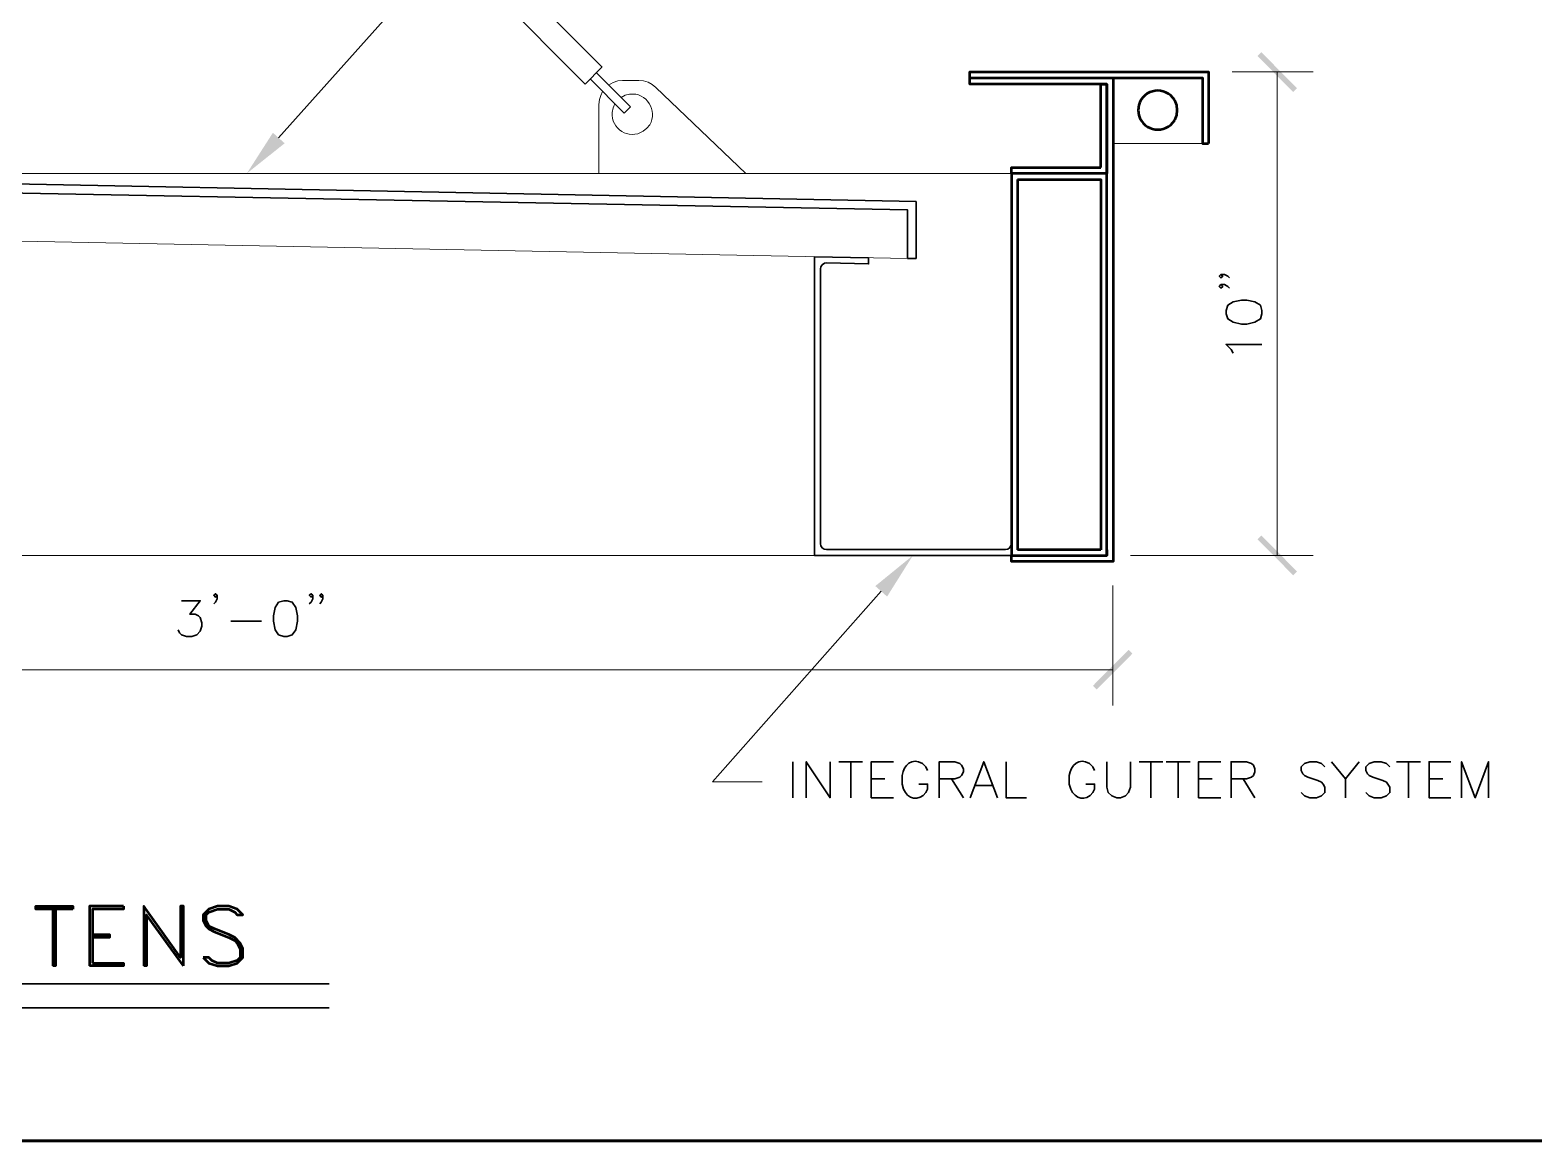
# Model space of a CAD drawing. Header units: inches. Extents: x 5 to 516, y -193 to 129.
# Drawn here: x 339.44 to 344.69, y -24.43 to -20.56 of the extents above; entities that cross this region are included whole.
import ezdxf

# ---------------------------------------------------------------- set-up
doc = ezdxf.new("R2010")
doc.units = ezdxf.units.IN
doc.header["$MEASUREMENT"] = 0
doc.layers.add('PDF5_Geometry', color=7, linetype='Continuous')
doc.layers.add('PDF5_Solid Fills', color=7, linetype='Continuous')

msp = doc.modelspace()

# ---------------------------------------------------------------- hatches: boundary and pattern name
at = {"layer": 'PDF5_Solid Fills', "transparency": 33554559}
for points in [[(343.8476962, -20.77123), (343.8610296, -20.7578967), (343.7365846, -20.6323417), (343.7232518, -20.6456745)], [(343.7365851, -22.3190094), (343.7232518, -22.3323427), (343.8476945, -22.4578977), (343.8610296, -22.4445649)], [(343.1488075, -22.8434529), (343.1621408, -22.8567862), (343.2865847, -22.7312301), (343.2732519, -22.7178973)]]:
    msp.add_hatch(color=256, dxfattribs=at).paths.add_polyline_path(points)

# ---------------------------------------------------------------- linework, layer by layer
at = {"layer": 'PDF5_Geometry', "lineweight": 15}
for points in [[(341.3754738, -20.7434522), (339.8299182, -19.1912299)], [(341.4354736, -20.6845646), (339.9476958, -19.1912312)], [(340.3054732, -20.9312303), (341.7032511, -19.3690079), (341.8754733, -19.3690079)], [(341.4343614, -20.6845646), (341.3754726, -20.7434535)], [(341.5121383, -20.8445626), (341.3932494, -20.7256737)], [(341.4154722, -20.7045638), (341.5343611, -20.8234527), (341.5121389, -20.8445638)], [(341.5065819, -20.7312316), (341.4899152, -20.7323428), (341.4732485, -20.7378983), (341.457693, -20.7467872)], [(341.6221373, -20.7556751), (341.609915, -20.744564), (341.5954706, -20.7367862), (341.579915, -20.7323418), (341.5632484, -20.7312307), (341.5065817, -20.7312307)], [(343.6343625, -20.7012295), (343.9176959, -20.7012295)], [(343.7921407, -22.3890077), (343.7921407, -20.7012298)], [(341.4365858, -20.7690079), (341.4299192, -20.7834523), (341.4254747, -20.7978968), (341.4232525, -20.8145634)], [(341.5310274, -20.7790073), (341.5154718, -20.7823406), (341.5010274, -20.7901184)], [(341.9365836, -21.0556742), (341.6221392, -20.7556742)], [(341.4232485, -20.814565), (341.4232485, -21.0556761)], [(341.4799163, -20.8123406), (341.4732496, -20.826785), (341.4699163, -20.8423406)], [(341.5788052, -20.9078962), (341.5910274, -20.8978962), (341.6010274, -20.8856739)], [(343.5310277, -20.9512295), (343.2188055, -20.9512295)], [(337.5254708, -21.0556742), (342.8643599, -21.0556742)], [(342.5010277, -21.3523413), (337.557694, -21.2556746)], [(337.5299151, -22.3890077), (342.8643599, -22.3890077)], [(343.2799178, -22.3890077), (343.9176956, -22.3890077)], [(342.4088059, -22.5134538), (341.819917, -23.1790094), (341.9932503, -23.1790094)], [(343.2176958, -22.4934524), (343.2176958, -22.9123413)], [(343.2176958, -22.7878973), (337.196584, -22.7878973)]]:
    msp.add_lwpolyline(points, dxfattribs=at)
at = {"layer": 'PDF5_Geometry', "lineweight": 50}
for points in [[(342.7188057, -20.7223406), (342.7188057, -20.7012295), (343.5521391, -20.7012295), (343.5521391, -20.9512295)], [(343.2188058, -22.3890077), (343.2188058, -22.4101188), (342.8643613, -22.4101188), (342.8643613, -22.3890077), (343.1976947, -22.3890077), (343.1976947, -20.743452), (342.7188057, -20.743452), (342.7188057, -20.7223409), (343.2188058, -20.7223409), (343.2188058, -22.4101188)], [(343.2188058, -20.7223409), (343.531028, -20.7223409), (343.531028, -20.9512298), (343.5521391, -20.9512298)], [(343.3088057, -20.8167864), (343.3065835, -20.8345642), (343.3088057, -20.852342)], [(343.4343612, -20.8690086), (343.4410279, -20.852342), (343.4432501, -20.8345642), (343.4410279, -20.8167864), (343.4343612, -20.8001197)], [(343.1976944, -22.3690076), (343.1976944, -22.3890077), (343.1976944, -21.0556742), (342.864361, -21.0556742), (342.864361, -22.3890077), (343.1976944, -22.3890077)], [(342.8854724, -21.0767856), (342.8854724, -22.3690079)], [(342.8854741, -21.0767856), (343.1765853, -21.0767856), (343.1765853, -22.3690079)], [(343.1765853, -22.3690085), (342.8854741, -22.3690085)], [(339.5165824, -23.6234528), (339.5165824, -23.8212306)], [(339.5265832, -23.6234528), (339.5265832, -23.8212306), (339.5165832, -23.8212306)], [(339.7643595, -23.6134521), (339.6454706, -23.6134521), (339.6454706, -23.8212299)], [(339.7643602, -23.6134528), (339.7643602, -23.6234528), (339.6554713, -23.6234528), (339.6554713, -23.8123417)], [(339.973252, -23.8212299), (339.973252, -23.6134521), (339.963252, -23.6134521), (339.963252, -23.792341), (339.8343631, -23.6134521), (339.8343631, -23.8212299)], [(339.9732482, -23.8212321), (339.8443593, -23.6434543), (339.8443593, -23.8212321), (339.8343593, -23.8212321)], [(339.6554713, -23.7123426), (339.7154713, -23.7123426), (339.7154713, -23.7223426), (339.6554713, -23.7223426)], [(339.6554713, -23.8123408), (339.7643602, -23.8123408), (339.7643602, -23.8212297), (339.6454713, -23.8212297)]]:
    msp.add_lwpolyline(points, dxfattribs=at)
for points in [[(343.1765853, -21.0345628), (343.1765853, -20.7434517), (343.1976964, -20.7434517), (343.1976964, -21.0556739), (342.864363, -21.0556739), (342.864363, -21.0345628)], [(339.5865837, -23.6234521), (339.4576948, -23.6234521), (339.4576948, -23.6134521), (339.5865837, -23.6134521)], [(340.0421404, -23.7923432), (340.0621404, -23.8123432), (340.0921404, -23.8212321), (340.1321404, -23.8212321), (340.1610293, -23.8123432), (340.1810293, -23.7923432), (340.1810293, -23.7623432), (340.1710293, -23.7423432), (340.1521404, -23.7223432), (340.1321404, -23.7123432), (340.0821404, -23.6923432), (340.0621404, -23.6823432), (340.0521404, -23.6634543), (340.0521404, -23.6434543), (340.0621404, -23.6334543), (340.0921404, -23.6234543), (340.1321404, -23.6234543), (340.1521404, -23.6334543), (340.1610293, -23.6434543), (340.1810293, -23.6434543), (340.1610293, -23.6234543), (340.1321404, -23.6134543), (340.0921404, -23.6134543), (340.0621404, -23.6234543), (340.0421404, -23.6434543), (340.0421404, -23.6634543), (340.0521404, -23.6823432), (340.0621404, -23.6923432), (340.0821404, -23.7023432), (340.1321404, -23.7223432), (340.1521404, -23.7323432), (340.1610293, -23.7423432), (340.1710293, -23.7623432), (340.1710293, -23.7923432), (340.1610293, -23.8023432), (340.1321404, -23.8123432), (340.0921404, -23.8123432), (340.0721404, -23.8023432), (340.0621404, -23.7923432)]]:
    msp.add_lwpolyline(points, close=True, dxfattribs=at)
at = {"layer": 'PDF5_Geometry', "lineweight": 35}
for points in [[(342.5310277, -21.1534525), (337.5299162, -21.0556748)], [(342.5010277, -21.3523425), (342.5010277, -21.1823425), (337.557694, -21.0890092)], [(342.5010277, -21.3523413), (342.5310278, -21.3523413), (342.5310278, -21.1534524)], [(342.864361, -22.3890077), (342.1765832, -22.3890077), (342.1765832, -21.3467854)], [(342.1765843, -21.3467861), (342.3654732, -21.3501194), (342.3654732, -21.3712305), (342.2188065, -21.3678972)], [(342.2188057, -21.3678962), (342.2110279, -21.3690073), (342.2032501, -21.3745629), (342.1988057, -21.3812295), (342.1976946, -21.3890073)], [(342.1976943, -21.3890081), (342.1976943, -22.3478971), (342.1988054, -22.3556749), (342.2032499, -22.3623415), (342.2099165, -22.366786), (342.2188054, -22.3678971)], [(343.5954718, -21.4078968), (343.6021385, -21.4145635), (343.5954718, -21.4201191), (343.5899163, -21.4145635), (343.5954718, -21.4078968), (343.6076941, -21.4078968), (343.6199163, -21.4145635), (343.6254718, -21.4201191)], [(343.5954718, -21.4434532), (343.6021385, -21.4501199), (343.5954718, -21.4556754), (343.5899163, -21.4501199), (343.5954718, -21.4434532), (343.6076941, -21.4434532), (343.6199163, -21.4501199), (343.6254718, -21.4556754)], [(343.6376946, -21.6823426), (343.6310279, -21.6701203), (343.6132502, -21.6523426), (343.7388057, -21.6523426)], [(342.2188057, -22.3678963), (342.8432502, -22.3678963), (342.8510279, -22.3667852), (342.8576946, -22.3623407), (342.8621391, -22.3556741), (342.8643613, -22.3478963)], [(342.1765852, -22.3890077), (342.864363, -22.3890077)], [(340.0910273, -22.5278966), (340.0854717, -22.5345632), (340.0788051, -22.5278966), (340.0854717, -22.522341), (340.0910273, -22.5278966), (340.0910273, -22.5401188), (340.0854717, -22.552341), (340.0788051, -22.5578966)], [(340.4243606, -22.5278966), (340.4188051, -22.5345632), (340.4121384, -22.5278966), (340.4188051, -22.522341), (340.4243606, -22.5278966), (340.4243606, -22.5401188), (340.4188051, -22.552341), (340.4121384, -22.5578966)], [(340.4599193, -22.5278966), (340.4543637, -22.5345632), (340.4488082, -22.5278966), (340.4543637, -22.522341), (340.4599193, -22.5278966), (340.4599193, -22.5401188), (340.4543637, -22.552341), (340.4488082, -22.5578966)], [(339.9665834, -22.5467858), (340.0321389, -22.5467858), (339.9954723, -22.5934525), (340.0143612, -22.5934525), (340.0254723, -22.6001191), (340.0321389, -22.6056747), (340.0376945, -22.6234525), (340.0376945, -22.6356747), (340.0321389, -22.6534525), (340.0199167, -22.6656747), (340.0021389, -22.6712303), (339.9843612, -22.6712303), (339.9665834, -22.6656747), (339.9599167, -22.659008), (339.9543612, -22.6478969)], [(340.1388065, -22.6178963), (340.2454732, -22.6178963)], [(342.1010282, -23.1090078), (342.1010282, -23.2345634)], [(342.1476952, -23.2345639), (342.1476952, -23.1090083), (342.2310285, -23.2345639), (342.2310285, -23.1090083)], [(342.2610285, -23.1090078), (342.3443618, -23.1090078)], [(342.3032512, -23.1090078), (342.3032512, -23.2345634)], [(342.4521395, -23.2345639), (342.3743617, -23.2345639), (342.3743617, -23.1090083), (342.4521395, -23.1090083)], [(342.5710283, -23.1390077), (342.5654727, -23.1267855), (342.5532505, -23.1145633)], [(342.6121389, -23.2345639), (342.6121389, -23.1090083), (342.6665833, -23.1090083), (342.6843611, -23.1145639), (342.6899167, -23.1212306), (342.6965833, -23.1334528), (342.6965833, -23.1445639), (342.6899167, -23.1567861), (342.6843611, -23.1623417), (342.6665833, -23.1690084), (342.6121389, -23.1690084)], [(342.7199179, -23.2345639), (342.7676957, -23.1090083), (342.8154735, -23.2345639)], [(342.8454718, -23.1090078), (342.8454718, -23.2345634), (342.9165829, -23.2345634)], [(343.1543617, -23.1390077), (343.1488061, -23.1267855), (343.1365839, -23.1145633)], [(343.1965844, -23.1090078), (343.1965844, -23.1978967), (343.20214, -23.2167856), (343.2143622, -23.2278967), (343.23214, -23.2345634), (343.2443622, -23.2345634), (343.26214, -23.2278967), (343.2732511, -23.2167856), (343.2799178, -23.1978967), (343.2799178, -23.1090078)], [(343.3099177, -23.1090078), (343.393251, -23.1090078)], [(343.3510283, -23.1090078), (343.3510283, -23.2345634)], [(343.4043617, -23.1090078), (343.487695, -23.1090078)], [(343.4465845, -23.1090078), (343.4465845, -23.2345634)], [(343.5954727, -23.2345639), (343.5176949, -23.2345639), (343.5176949, -23.1090083), (343.5954727, -23.1090083)], [(343.6310282, -23.2345639), (343.6310282, -23.1090083), (343.6843615, -23.1090083), (343.7021393, -23.1145639), (343.708806, -23.1212306), (343.7143615, -23.1334528), (343.7143615, -23.1445639), (343.708806, -23.1567861), (343.7021393, -23.1623417), (343.6843615, -23.1690084), (343.6310282, -23.1690084)], [(343.9588074, -23.1267871), (343.9465851, -23.1145649), (343.9288074, -23.1090093), (343.905474, -23.1090093), (343.8876962, -23.1145649), (343.875474, -23.1267871), (343.875474, -23.1390093), (343.8810296, -23.1512316), (343.8876962, -23.1567871), (343.8988074, -23.1623427), (343.9343629, -23.1745649), (343.9465851, -23.1801205), (343.9521407, -23.1867871), (343.9588074, -23.1978982), (343.9588074, -23.2167871), (343.9465851, -23.2278982), (343.9288074, -23.2345649), (343.905474, -23.2345649), (343.8876962, -23.2278982), (343.875474, -23.2167871)], [(343.9821409, -23.1090078), (344.0299187, -23.1690078), (344.0299187, -23.2345634)], [(344.0776948, -23.1090078), (344.029917, -23.1690078)], [(344.1854739, -23.1267871), (344.1732516, -23.1145649), (344.1554739, -23.1090093), (344.1310294, -23.1090093), (344.1132516, -23.1145649), (344.1010294, -23.1267871), (344.1010294, -23.1390093), (344.1076961, -23.1512316), (344.1132516, -23.1567871), (344.1254739, -23.1623427), (344.1610294, -23.1745649), (344.1732516, -23.1801205), (344.1788072, -23.1867871), (344.1854739, -23.1978982), (344.1854739, -23.2167871), (344.1732516, -23.2278982), (344.1554739, -23.2345649), (344.1310294, -23.2345649), (344.1132516, -23.2278982), (344.1010294, -23.2167871)], [(344.2088074, -23.1090078), (344.2921407, -23.1090078)], [(344.249918, -23.1090078), (344.249918, -23.2345634)], [(344.398805, -23.2345639), (344.3221384, -23.2345639), (344.3221384, -23.1090083), (344.398805, -23.1090083)], [(344.4354739, -23.2345639), (344.4354739, -23.1090083), (344.4832517, -23.2345639), (344.5299183, -23.1090083), (344.5299183, -23.2345639)], [(342.3743617, -23.1690076), (342.4221395, -23.1690076)], [(342.4821394, -23.1567855), (342.4821394, -23.1867855), (342.487695, -23.2045633)], [(342.5654727, -23.2167855), (342.5710283, -23.2045633), (342.5710283, -23.1867855), (342.5410283, -23.1867855)], [(342.6543616, -23.1690076), (342.6965839, -23.2345632)], [(342.737695, -23.1923411), (342.797695, -23.1923411)], [(343.0654728, -23.1567855), (343.0654728, -23.1867855), (343.0710283, -23.2045633)], [(343.1488061, -23.2167855), (343.1543617, -23.2045633), (343.1543617, -23.1867855), (343.1243617, -23.1867855)], [(343.5176949, -23.1690076), (343.5654727, -23.1690076)], [(343.673251, -23.1690076), (343.7143621, -23.2345632)], [(344.3221384, -23.1690076), (344.3699162, -23.1690076)], [(335.0654735, -23.8845635), (340.4821406, -23.8845635)], [(335.0654735, -23.9678969), (340.4821406, -23.9678969)]]:
    msp.add_lwpolyline(points, dxfattribs=at)
for points in [[(343.6132511, -21.5456758), (343.6199178, -21.5634536), (343.6376956, -21.5745647), (343.6676956, -21.5812314), (343.6854734, -21.5812314), (343.7143623, -21.5745647), (343.7332512, -21.5634536), (343.7388067, -21.5456758), (343.7388067, -21.5334536), (343.7332512, -21.5156758), (343.7143623, -21.5034536), (343.6854734, -21.497898), (343.6676956, -21.497898), (343.6376956, -21.5034536), (343.6199178, -21.5156758), (343.6132511, -21.5334536)], [(340.3232502, -22.5467858), (340.3054725, -22.5523414), (340.2932502, -22.5701191), (340.2876947, -22.6001191), (340.2876947, -22.6178969), (340.2932502, -22.6478969), (340.3054725, -22.6656747), (340.3232502, -22.6712303), (340.3354725, -22.6712303), (340.3532503, -22.6656747), (340.3654725, -22.6478969), (340.371028, -22.6178969), (340.371028, -22.6001191), (340.3654725, -22.5701191), (340.3532503, -22.5523414), (340.3354725, -22.5467858)]]:
    msp.add_lwpolyline(points, close=True, dxfattribs=at)
at = {"layer": 'PDF5_Geometry', "lineweight": 60}
msp.add_lwpolyline([(376.4010311, -24.4323428), (334.0676944, -24.4323428), (376.4010311, -24.4323428)], dxfattribs=at)
at = {"layer": 'PDF5_Geometry', "lineweight": 15}
for points in [[(341.6010274, -20.8856739), (341.6307311, -20.8369332), (341.590583, -20.7704887), (341.5310274, -20.7790073)], [(341.4699163, -20.8423406), (341.4654348, -20.8997295), (341.5270644, -20.9403591), (341.5788052, -20.9078962)]]:
    msp.add_open_spline(points, degree=3, dxfattribs=at)
at = {"layer": 'PDF5_Geometry', "lineweight": 50}
for points in [[(343.4343612, -20.8001197), (343.4022872, -20.7481197), (343.3247131, -20.7584716), (343.3088057, -20.8167864)], [(343.3088057, -20.852342), (343.3254724, -20.9106568), (343.4022131, -20.9200086), (343.4343612, -20.8690086)]]:
    msp.add_open_spline(points, degree=3, dxfattribs=at)
at = {"layer": 'PDF5_Geometry', "lineweight": 35}
for points in [[(342.5532505, -23.1145633), (342.5166024, -23.0941003), (342.4884357, -23.1196003), (342.4821394, -23.1567855)], [(343.1365839, -23.1145633), (343.0988987, -23.0932485), (343.0724728, -23.1213966), (343.0654728, -23.1567855)], [(342.487695, -23.2045633), (342.500195, -23.2396744), (342.5414727, -23.2477114), (342.5654727, -23.2167855)], [(343.0710283, -23.2045633), (343.0867876, -23.2401188), (343.1223432, -23.2481744), (343.1488061, -23.2167855)]]:
    msp.add_open_spline(points, degree=3, dxfattribs=at)
at = {"layer": 'PDF5_Solid Fills', "lineweight": 50, "transparency": 33554559}
for points in [[(340.3265823, -20.9501196), (340.1943601, -21.0556751), (340.2854712, -20.9134529)], [(342.3888067, -22.4956745), (342.5199178, -22.3890078), (342.4299178, -22.5323412)]]:
    msp.add_solid(points, dxfattribs=at)

doc.saveas('drawing.dxf')
